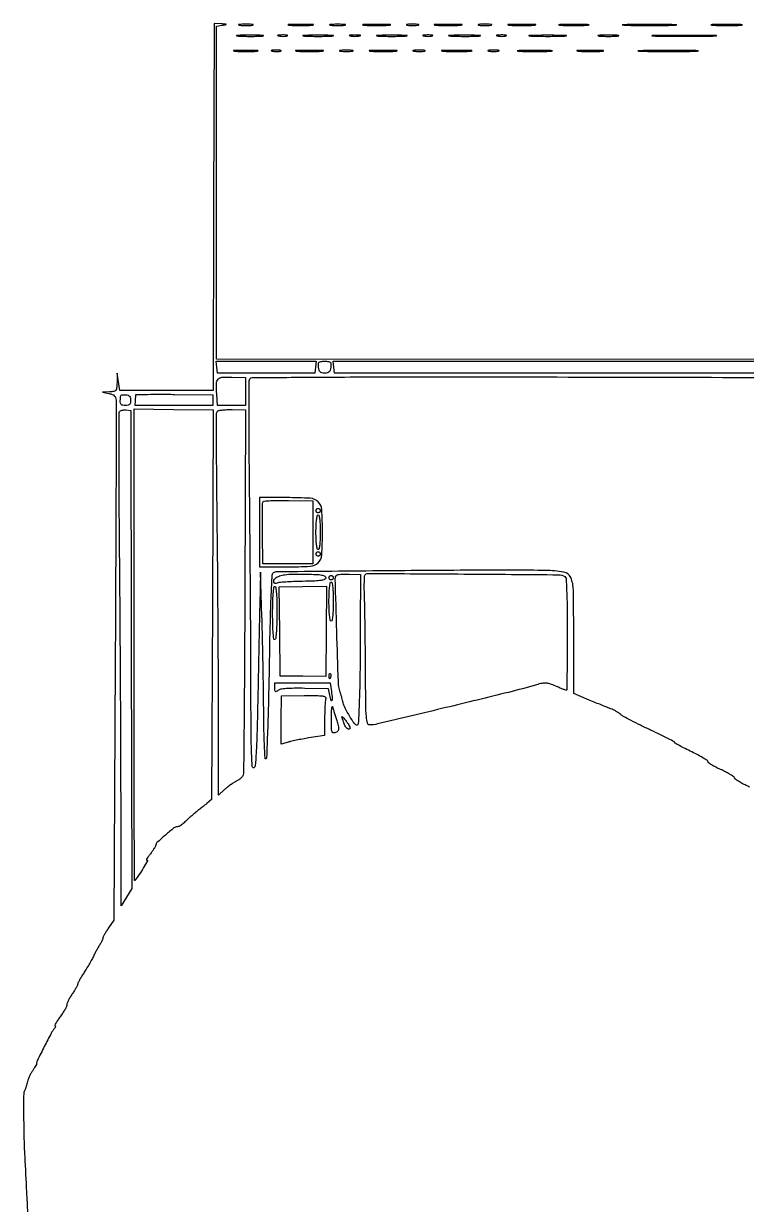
# Model space of a CAD drawing. Extents: x 22 to 1106, y 45 to 1226.
# Drawn here: x 22 to 356, y 680 to 1226 of the extents above; entities that cross this region are included whole.
import ezdxf

# ---------------------------------------------------------------- set-up
doc = ezdxf.new("R2010")
doc.units = 0

msp = doc.modelspace()

# ---------------------------------------------------------------- linework, layer by layer
for points in [[(808.540318, 1063.745449, 0.00011), (712.5, 1063.894225, -0.000049), (615.384599, 1064.032922, -0.000081), (533.378125, 1064.171414, -0.000003), (459.229601, 1064.309124, -0.021919), (458, 1064.36535, -0.141645), (457.395107, 1064.600623, -0.100554), (456.913465, 1065.151993, -0.079201), (456.603366, 1065.977107, -0.050398), (456.5, 1067), (456.5, 1069.5), (687.5, 1069.750512, 0.00006), (782.612502, 1069.865124, 0.000061), (877.375, 1070.002288, 0.000059)], [(1105.553543, 951.192188, 0.000007), (1105.45487, 1066.737187, 0.927114)], [(605.75, 1070.755327), (111, 1071), (111, 1147.933578), (111, 1224.867155), (113.75, 1225.283746, 0.001423), (115.563568, 1225.56376, 0.590063), (115.598627, 1225.660223, 0.203632), (115.421061, 1225.746318, 0.000886), (113.255647, 1225.850168), (110.011295, 1226), (109.755647, 1141.25), (109.5, 1056.5), (88, 1056.5), (66.5, 1056.5), (65.891905, 1060.5), (65.283811, 1064.5), (65.141905, 1060.25, -0.015095), (64.974549, 1057.620688, -0.142575), (64.562917, 1056.581028, -0.189952), (63.708133, 1056.074286, -0.030838), (61.75, 1055.881685), (58.5, 1055.76337), (61.5, 1055.12216, -0.040516), (62.961393, 1054.683583, -0.100158), (63.897634, 1054.080578, -0.114886), (64.450486, 1053.218398, -0.063636), (64.717749, 1051.990475, -0.02261), (64.801691, 1049.992949, -0.000038), (64.687626, 1015.321224, -0.000294), (64.533759, 976.397472, -0.000182), (64.309425, 930.656243), (63.683352, 811.812487), (61.220458, 808.183209, 0.010789), (60.264834, 806.707465, 0.012856), (59.430334, 805.274557, 0.011666), (58.78974, 804.039033, 0.07747), (58.584951, 803.377848, -0.049768), (58.448185, 802.831258, -0.022766), (58.168195, 802.150417, -0.022279), (57.805563, 801.454267, -0.028566), (57.408599, 800.850882, 0.027341), (56.899214, 800.080731, 0.006238), (56.126182, 798.721822, 0.006436), (55.273558, 797.130454, 0.006225), (54.45243, 795.5, -0.011004), (53.507569, 793.66766, -0.005906), (52.265714, 791.447074, -0.005878), (50.945127, 789.211081, -0.009162), (49.75, 787.319825, 0.008527), (48.696654, 785.657614, 0.011611), (47.807812, 784.121504, 0.008598), (47.123053, 782.819402, 0.11727), (47, 782.301959, -0.116593), (46.880597, 781.796869, -0.010312), (46.265625, 780.629611, -0.01304), (45.457498, 779.255404, -0.009792), (44.5, 777.785188, 0.015658), (43.5429, 776.277196, 0.018344), (42.734375, 774.788498, 0.017536), (42.147157, 773.493721, 0.097991), (42, 772.750056, -0.111251), (41.828231, 771.987624, -0.016032), (41.093338, 770.559476, -0.017525), (40.095295, 768.903321, -0.014176), (38.91349, 767.197003, 0.010313), (37.779476, 765.586416, 0.019361), (36.941897, 764.232869, 0.018123), (36.407148, 763.203632, 0.550766), (36.535934, 763, -0.292324), (36.710671, 762.888295, -0.172952), (36.733902, 762.632812, -0.077296), (36.560828, 762.230339, -0.03228), (36.214312, 761.75, 0.050553), (34.778071, 759.597774, 0.003948), (31.587696, 753.46282, 0.002176), (28.325605, 746.99773, 0.114793), (28.004882, 745.65437, -0.10891), (27.896131, 745.174223, -0.014912), (27.428476, 744.2525, -0.016553), (26.796714, 743.18029, -0.013306), (26.049505, 742.069524, 0.028461), (25.267399, 740.827211, 0.020289), (24.530882, 739.356908, 0.02057), (23.941465, 737.892613, 0.040563), (23.618717, 736.681649, -0.015223), (23.385937, 735.588599, -0.014535), (23.083938, 734.494593, -0.014643), (22.761096, 733.544918, -0.049189), (22.472647, 732.955741, 0.137788), (22.053601, 731.496943, 0.001823), (22.032448, 721.984634, 0.005694), (22.16042, 711.995409, 0.006616), (22.515988, 702.5, 0.000101), (23.344971, 686.215489, 0.000453), (23.841099, 676.677634, 0.00076)], [(681.003739, 342.212243, 0.000003), (681.005737, 372.389063, 0.000037)], [(357.308731, 873.225194, 0.018757), (355.604873, 874.056635, -0.017916), (353.807749, 874.929849, -0.020678), (352.163927, 875.89184, -0.020247), (350.852028, 876.811324, -0.102554), (350.269708, 877.482543, 0.113323), (349.641662, 878.176072, 0.016201), (348.024143, 879.228494, 0.017723), (345.993768, 880.361495, 0.014289), (343.738473, 881.436955, -0.013657), (341.539625, 882.482086, -0.020437), (339.685676, 883.523688, -0.016174), (338.264183, 884.465386, -0.242958), (338, 884.976973, 0.254005), (337.706866, 885.516769, 0.008527), (335.576563, 886.848699, 0.014261), (332.911889, 888.350389, 0.009231), (329.75, 889.941469, -0.005012), (326.653931, 891.466822, -0.009723), (324.217187, 892.757918, -0.007863), (322.453388, 893.77345, -0.737575), (322.5, 893.965299, 0.757276), (322.541472, 894.156995, 0.003329), (319.68125, 895.649391, 0.006273), (316.033564, 897.464418, 0.003389), (311.5, 899.611975, -0.004899), (306.770865, 901.869683, -0.006377), (302.488476, 904.034012, -0.004861), (298.950816, 905.922939, -0.056843), (297.673536, 906.822748, 0.033673), (296.775716, 907.5195, 0.017396), (295.569438, 908.272179, 0.017214), (294.270108, 908.962964, 0.02494), (293.075471, 909.474187, -0.006372), (291.560939, 910.05679, -0.001465), (289.020767, 911.079917, -0.001514), (286.100931, 912.276229, -0.001477), (283.164258, 913.5), (276.024645, 916.5), (276.012322, 942.639216, 0.003688), (275.8418, 964.370654, 0.097046), (274.639605, 970.046961, 0.255147), (271.402301, 972.606301, 0.039158), (262.936031, 973.379373, 0.004385), (234.778496, 973.492345, 0.001151), (189.651465, 973.173736, 0.000082), (138.940639, 972.69068, 0.140026), (137.294443, 972.203138, 0.241906), (136.644373, 971.093461, 0.00272), (136.200638, 962.18982, 0.005533), (135.782605, 949.637699, 0.001391), (135.384762, 929.178779, -0.001842), (135.054316, 912.939487, -0.003014), (134.640631, 899.181423, -0.000435), (134.190301, 887.002038, -0.249862), (133.840319, 886.401312, -0.570499), (133.497146, 886.581421, -0.001684), (133.206357, 892.734673, -0.005985), (132.975247, 899.980169, -0.003469), (132.862174, 908.690983, 0.001953), (132.760468, 918.91394, 0.00124), (132.565954, 930.821726, 0.001245), (132.316918, 942.510346, 0.002306), (132.047308, 952), (131.370268, 972.5), (131.042897, 957.5, 0.000192), (130.876591, 949.743741, 0.00006), (130.633161, 938.117746, 0.00006), (130.364459, 925.136176, 0.000066), (130.107763, 912.581689, -0.001911), (129.75115, 897.807994, -0.008303), (129.360856, 889.0554, -0.005737), (128.928157, 883.109329, -0.300078), (128.25, 882.248356, -0.494444), (127.555429, 882.721318, -0.005027), (127.250883, 889.554998, -0.007131), (127.0396, 900.002787, -0.001332), (126.976474, 919.166667, 0.001084), (126.92616, 937.144528, 0.000482), (126.785549, 960.854249, 0.000477), (126.588559, 985.957518, 0.000644), (126.359553, 1008.656309, -0.001231), (126.18059, 1028.730298, -0.00199), (126.138344, 1045.811873, -0.000298), (126.170189, 1060.95841, -0.138596), (126.43978, 1061.902561, -0.258149), (127.466838, 1062.479695, -0.000185), (159.655628, 1062.683063, -0.001507), (201.88853, 1062.806905, -0.000415), (268.306701, 1062.746253, -0.000268), (349.790874, 1062.560437, -0.002385), (385.67331, 1062.288225, -0.000864)], [(381.675313, 245.019063, 0.000005), (420.356538, 245.169858, 0.197897)]]:
    msp.add_lwpolyline(points, format="xyb")
for points in [[(121.767909, 1225.275269, 0.018638), (123.218327, 1225.150328, 0.01259), (124.878422, 1225.111345, 0.012695), (126.487453, 1225.154945, 0.024559), (127.767909, 1225.285474, 0.212532), (128.000181, 1225.434198, 0.556092), (127.934948, 1225.575472, 0.025342), (126.655786, 1225.668409, 0.005888), (124.5, 1225.690131, 0.005499), (122.352754, 1225.662864, 0.031761), (121.222448, 1225.564056, 0.756877), (121.205163, 1225.425738, 0.069146)], [(144.75, 1225.262758, 0.01099), (147.140095, 1225.148271, 0.006471), (150, 1225.111256, 0.006471), (152.859905, 1225.148271, 0.01099), (155.25, 1225.262758, 0.067956), (155.890618, 1225.396322, 0.813012), (155.873437, 1225.522148, 0.014551), (153.764623, 1225.608117, 0.002911), (150, 1225.630035, 0.002911), (146.235377, 1225.608117, 0.014551), (144.126563, 1225.522148, 0.813012), (144.109382, 1225.396322, 0.067956)], [(163.75, 1225.276604, 0.019375), (165.229765, 1225.150935, 0.011494), (167, 1225.110234, 0.011494), (168.770235, 1225.150935, 0.019375), (170.25, 1225.276604, 0.108536), (170.666199, 1225.423685, 0.707215), (170.635937, 1225.56145, 0.025693), (169.329566, 1225.655793, 0.005179), (167, 1225.679926, 0.005179), (164.670434, 1225.655793, 0.025693), (163.364063, 1225.56145, 0.707215), (163.333801, 1225.423685, 0.108536)], [(179.25, 1225.261012, 0.009864), (181.867693, 1225.148534, 0.005804), (185, 1225.112174, 0.005804), (188.132307, 1225.148534, 0.009864), (190.75, 1225.261012, 0.061613), (191.448108, 1225.39219, 0.829596), (191.432812, 1225.51584, 0.013058), (189.123307, 1225.600303, 0.002611), (185, 1225.621831, 0.002611), (180.876693, 1225.600303, 0.013058), (178.567188, 1225.51584, 0.829596), (178.551892, 1225.39219, 0.061613)], [(199.26375, 1225.282419, 0.022548), (200.485188, 1225.153707, 0.015659), (201.872547, 1225.114038, 0.015827), (203.209518, 1225.160023, 0.031163), (204.26375, 1225.296069, 0.248898), (204.455688, 1225.450815, 0.49082), (204.374351, 1225.596853, 0.030832), (203.29708, 1225.692368, 0.00738), (201.5, 1225.713986, 0.006817), (199.711719, 1225.684722, 0.040183), (198.780601, 1225.581582, 0.720633), (198.761725, 1225.438612, 0.075924)], [(212.25, 1225.261012, 0.009864), (214.867693, 1225.148534, 0.005804), (218, 1225.112174, 0.005804), (221.132307, 1225.148534, 0.009864), (223.75, 1225.261012, 0.061613), (224.448108, 1225.39219, 0.829596), (224.432812, 1225.51584, 0.013058), (222.123307, 1225.600303, 0.002611), (218, 1225.621831, 0.002611), (213.876693, 1225.600303, 0.013058), (211.567188, 1225.51584, 0.829596), (211.551892, 1225.39219, 0.061613)], [(232.25, 1225.283746, 0.023547), (233.502218, 1225.153981, 0.014044), (235, 1225.111902, 0.014044), (236.497782, 1225.153981, 0.023547), (237.75, 1225.283746, 0.124239), (238.112409, 1225.435926, 0.664672), (238.076562, 1225.577962, 0.03126), (236.97062, 1225.675363, 0.006336), (235, 1225.700336, 0.006336), (233.02938, 1225.675363, 0.03126), (231.923438, 1225.577962, 0.664672), (231.887591, 1225.435926, 0.124239)], [(246.25, 1225.261012, 0.009864), (248.867693, 1225.148534, 0.005804), (252, 1225.112174, 0.005804), (255.132307, 1225.148534, 0.009864), (257.75, 1225.261012, 0.061613), (258.448108, 1225.39219, 0.829596), (258.432813, 1225.51584, 0.013058), (256.123307, 1225.600303, 0.002611), (252, 1225.621831, 0.002611), (247.876693, 1225.600303, 0.013058), (245.567188, 1225.51584, 0.829596), (245.551892, 1225.39219, 0.061613)], [(269.75, 1225.259603, 0.008933), (272.595295, 1225.148924, 0.005253), (276, 1225.11315, 0.005253), (279.404705, 1225.148924, 0.008933), (282.25, 1225.259603, 0.05623), (283.005917, 1225.388651, 0.84375), (282.992188, 1225.510348, 0.011824), (280.481976, 1225.593461, 0.002363), (276, 1225.614641, 0.002363), (271.518024, 1225.593461, 0.011824), (269.007812, 1225.510348, 0.84375), (268.994083, 1225.388651, 0.05623)], [(299.75, 1225.253493, 0.004465), (304.871383, 1225.15404, 0.002621), (311, 1225.121907, 0.002621), (317.128617, 1225.15404, 0.004465), (322.25, 1225.253493, 0.028886), (323.592265, 1225.369353, 0.917402), (323.585938, 1225.478783, 0.005908), (319.068294, 1225.55347, 0.001179), (311, 1225.572488, 0.001179), (302.931706, 1225.55347, 0.005908), (298.414062, 1225.478783, 0.917402), (298.407735, 1225.369353, 0.028886)], [(340.291588, 1225.257502, 0.00796), (343.342947, 1225.148573, 0.005002), (346.911868, 1225.11374, 0.005021), (350.425385, 1225.14988, 0.009156), (353.291588, 1225.260682, 0.078783), (353.877154, 1225.38806, 0.808064), (353.857529, 1225.509731, 0.010669), (351.166435, 1225.591202, 0.002293), (346.5, 1225.61146, 0.002213), (341.842228, 1225.589703, 0.011964), (339.313779, 1225.506173, 0.875674), (339.304715, 1225.386221, 0.039068)], [(121.286513, 1220.259922, 0.009604), (123.881008, 1220.147631, 0.006105), (126.904699, 1220.11184, 0.006131), (129.873938, 1220.149357, 0.011299), (132.286513, 1220.264024, 0.099936), (132.763171, 1220.395585, 0.764402), (132.737288, 1220.521315, 0.012902), (130.449157, 1220.605233, 0.002807), (126.5, 1220.625933, 0.002694), (122.559407, 1220.603228, 0.014736), (120.431038, 1220.516725, 0.85479), (120.42035, 1220.392998, 0.045022)], [(139.761659, 1220.292739, 0.028254), (140.754739, 1220.159391, 0.020511), (141.869594, 1220.119272, 0.020826), (142.934218, 1220.169017, 0.041951), (143.761659, 1220.31292, 0.285845), (143.916221, 1220.476221, 0.417468), (143.814362, 1220.62839, 0.038992), (142.938425, 1220.726931, 0.009782), (141.5, 1220.747817, 0.008901), (140.071102, 1220.715166, 0.053901), (139.339362, 1220.605813, 0.67161), (139.319562, 1220.45659, 0.082665)], [(151.75, 1220.259603, 0.008933), (154.595295, 1220.148924, 0.005253), (158, 1220.11315, 0.005253), (161.404705, 1220.148924, 0.008933), (164.25, 1220.259603, 0.05623), (165.005917, 1220.388651, 0.84375), (164.992188, 1220.510348, 0.011824), (162.481976, 1220.593461, 0.002363), (158, 1220.614641, 0.002363), (153.518024, 1220.593461, 0.011824), (151.007812, 1220.510348, 0.84375), (150.994083, 1220.388651, 0.05623)], [(172.75, 1220.294267, 0.029693), (173.774707, 1220.159351, 0.017887), (175, 1220.115502, 0.017887), (176.225293, 1220.159351, 0.029693), (177.25, 1220.294267, 0.142433), (177.560023, 1220.453014, 0.611425), (177.517188, 1220.600334, 0.039503), (176.61149, 1220.701569, 0.008087), (175, 1220.727636, 0.008087), (173.38851, 1220.701569, 0.039503), (172.482812, 1220.600334, 0.611425), (172.439977, 1220.453014, 0.142433)], [(185.75, 1220.259603, 0.008933), (188.595295, 1220.148924, 0.005253), (192, 1220.11315, 0.005253), (195.404705, 1220.148924, 0.008933), (198.25, 1220.259603, 0.05623), (199.005917, 1220.388651, 0.84375), (198.992188, 1220.510348, 0.011824), (196.481976, 1220.593461, 0.002363), (192, 1220.614641, 0.002363), (187.518024, 1220.593461, 0.011824), (185.007812, 1220.510348, 0.84375), (184.994083, 1220.388651, 0.05623)], [(206.761659, 1220.292739, 0.028254), (207.754739, 1220.159391, 0.020511), (208.869594, 1220.119272, 0.020826), (209.934218, 1220.169017, 0.041951), (210.761659, 1220.31292, 0.285845), (210.916221, 1220.476221, 0.417468), (210.814362, 1220.62839, 0.038992), (209.938425, 1220.726931, 0.009782), (208.5, 1220.747817, 0.008901), (207.071102, 1220.715166, 0.053901), (206.339362, 1220.605813, 0.67161), (206.319562, 1220.45659, 0.082665)], [(219.291588, 1220.257502, 0.00796), (222.342947, 1220.148573, 0.005002), (225.911868, 1220.11374, 0.005021), (229.425385, 1220.14988, 0.009156), (232.291588, 1220.260682, 0.078783), (232.877154, 1220.38806, 0.808064), (232.857529, 1220.509731, 0.010669), (230.166435, 1220.591202, 0.002293), (225.5, 1220.61146, 0.002213), (220.842228, 1220.589703, 0.011964), (218.313779, 1220.506173, 0.875674), (218.304715, 1220.386221, 0.039068)], [(240.761659, 1220.292739, 0.028254), (241.754739, 1220.159391, 0.020511), (242.869594, 1220.119272, 0.020826), (243.934218, 1220.169017, 0.041951), (244.761659, 1220.31292, 0.285845), (244.916221, 1220.476221, 0.417468), (244.814362, 1220.62839, 0.038992), (243.938425, 1220.726931, 0.009782), (242.5, 1220.747817, 0.008901), (241.071102, 1220.715166, 0.053901), (240.339362, 1220.605813, 0.67161), (240.319562, 1220.45659, 0.082665)], [(256.25, 1220.256692, 0.006921), (259.778111, 1220.150439, 0.004066), (264, 1220.116103, 0.004066), (268.221889, 1220.150439, 0.006921), (271.75, 1220.256692, 0.044194), (272.680663, 1220.380523, 0.875756), (272.670312, 1220.497396, 0.009159), (269.557921, 1220.577187, 0.001828), (264, 1220.597512, 0.001828), (258.442079, 1220.577187, 0.009159), (255.329688, 1220.497396, 0.875756), (255.319337, 1220.380523, 0.044194)], [(287.75, 1220.267795, 0.014123), (289.684912, 1220.148488, 0.008335), (292, 1220.109894, 0.008335), (294.315088, 1220.148488, 0.014123), (296.25, 1220.267795, 0.084525), (296.776995, 1220.407127, 0.76997), (296.754687, 1220.538141, 0.018707), (295.047184, 1220.627723, 0.003751), (292, 1220.650586, 0.003751), (288.952816, 1220.627723, 0.018707), (287.245313, 1220.538141, 0.76997), (287.223005, 1220.407127, 0.084525)], [(313.75, 1220.252604, 0.003693), (319.781833, 1220.15575, 0.002168), (327, 1220.124459, 0.002168), (334.218167, 1220.15575, 0.003693), (340.25, 1220.252604, 0.023959), (341.828547, 1220.365425, 0.931079), (341.823438, 1220.472003, 0.004886), (336.502749, 1220.544739, 0.000974), (327, 1220.563258, 0.000974), (317.497251, 1220.544739, 0.004886), (312.176562, 1220.472003, 0.931079), (312.171453, 1220.365425, 0.023959)], [(119.783522, 1213.261596, 0.010684), (122.149439, 1213.147341, 0.00684), (124.900475, 1213.111005, 0.006873), (127.597616, 1213.149358, 0.012749), (129.783522, 1213.26633, 0.11419), (130.207311, 1213.400378, 0.736116), (130.177035, 1213.528493, 0.014373), (128.090507, 1213.613834, 0.003152), (124.5, 1213.634769, 0.003015), (120.918009, 1213.611476, 0.016608), (118.989535, 1213.523197, 0.841704), (118.977848, 1213.397252, 0.048634)], [(136.761659, 1213.292739, 0.028254), (137.754739, 1213.159391, 0.020511), (138.869594, 1213.119272, 0.020826), (139.934218, 1213.169017, 0.041951), (140.761659, 1213.31292, 0.285845), (140.916221, 1213.476221, 0.417468), (140.814362, 1213.62839, 0.038992), (139.938425, 1213.726931, 0.009782), (138.5, 1213.747817, 0.008901), (137.071102, 1213.715166, 0.053901), (136.339362, 1213.605813, 0.67161), (136.319562, 1213.45659, 0.082665)], [(148.25, 1213.261012, 0.009864), (150.867693, 1213.148534, 0.005804), (154, 1213.112174, 0.005804), (157.132307, 1213.148534, 0.009864), (159.75, 1213.261012, 0.061613), (160.448108, 1213.39219, 0.829596), (160.432812, 1213.51584, 0.013058), (158.123307, 1213.600303, 0.002611), (154, 1213.621831, 0.002611), (149.876693, 1213.600303, 0.013058), (147.567188, 1213.51584, 0.829596), (147.551892, 1213.39219, 0.061613)], [(168.25, 1213.283746, 0.023547), (169.502218, 1213.153981, 0.014044), (171, 1213.111902, 0.014044), (172.497782, 1213.153981, 0.023547), (173.75, 1213.283746, 0.124239), (174.112409, 1213.435926, 0.664672), (174.076562, 1213.577962, 0.03126), (172.97062, 1213.675363, 0.006336), (171, 1213.700336, 0.006336), (169.02938, 1213.675363, 0.03126), (167.923438, 1213.577962, 0.664672), (167.887591, 1213.435926, 0.124239)], [(182.25, 1213.261012, 0.009864), (184.867693, 1213.148534, 0.005804), (188, 1213.112174, 0.005804), (191.132307, 1213.148534, 0.009864), (193.75, 1213.261012, 0.061613), (194.448108, 1213.39219, 0.829596), (194.432812, 1213.51584, 0.013058), (192.123307, 1213.600303, 0.002611), (188, 1213.621831, 0.002611), (183.876693, 1213.600303, 0.013058), (181.567188, 1213.51584, 0.829596), (181.551892, 1213.39219, 0.061613)], [(202.26375, 1213.282419, 0.022548), (203.485188, 1213.153707, 0.015659), (204.872547, 1213.114038, 0.015827), (206.209518, 1213.160023, 0.031163), (207.26375, 1213.296069, 0.248898), (207.455688, 1213.450815, 0.49082), (207.374351, 1213.596853, 0.030832), (206.29708, 1213.692368, 0.00738), (204.5, 1213.713986, 0.006817), (202.711719, 1213.684722, 0.040183), (201.780601, 1213.581582, 0.720633), (201.761725, 1213.438612, 0.075924)], [(215.75, 1213.259603, 0.008933), (218.595295, 1213.148924, 0.005253), (222, 1213.11315, 0.005253), (225.404705, 1213.148924, 0.008933), (228.25, 1213.259603, 0.05623), (229.005917, 1213.388651, 0.84375), (228.992188, 1213.510348, 0.011824), (226.481976, 1213.593461, 0.002363), (222, 1213.614641, 0.002363), (217.518024, 1213.593461, 0.011824), (215.007812, 1213.510348, 0.84375), (214.994083, 1213.388651, 0.05623)], [(236.75, 1213.294267, 0.029693), (237.774707, 1213.159351, 0.017887), (239, 1213.115502, 0.017887), (240.225293, 1213.159351, 0.029693), (241.25, 1213.294267, 0.142433), (241.560023, 1213.453014, 0.611425), (241.517188, 1213.600334, 0.039503), (240.61149, 1213.701569, 0.008087), (239, 1213.727636, 0.008087), (237.38851, 1213.701569, 0.039503), (236.482812, 1213.600334, 0.611425), (236.439977, 1213.453014, 0.142433)], [(250.75, 1213.257493, 0.00749), (254.050504, 1213.149904, 0.004402), (258, 1213.115135, 0.004402), (261.949496, 1213.149904, 0.00749), (265.25, 1213.257493, 0.04765), (266.12224, 1213.382897, 0.86651), (266.110938, 1213.501229, 0.009912), (263.19928, 1213.582024, 0.001979), (258, 1213.602606, 0.001979), (252.80072, 1213.582024, 0.009912), (249.889062, 1213.501229, 0.86651), (249.87776, 1213.382897, 0.04765)], [(278.286513, 1213.259922, 0.009604), (280.881008, 1213.147631, 0.006105), (283.904699, 1213.11184, 0.006131), (286.873938, 1213.149357, 0.011299), (289.286513, 1213.264024, 0.099936), (289.763171, 1213.395585, 0.764402), (289.737288, 1213.521315, 0.012902), (287.449157, 1213.605233, 0.002807), (283.5, 1213.625933, 0.002694), (279.559407, 1213.603228, 0.014736), (277.431038, 1213.516725, 0.85479), (277.42035, 1213.392998, 0.045022)], [(307.308215, 1213.252356, 0.003803), (313.096309, 1213.154957, 0.002316), (319.935354, 1213.123578, 0.002321), (326.715851, 1213.155353, 0.004107), (332.308215, 1213.253467, 0.03157), (333.581812, 1213.366957, 0.915462), (333.574913, 1213.474966, 0.005066), (328.469833, 1213.547964, 0.001052), (319.5, 1213.566446, 0.001032), (310.539241, 1213.547552, 0.005396), (305.606163, 1213.473724, 0.934674), (305.601688, 1213.366596, 0.021209)], [(163.816422, 1067.257041, -0.041582), (163.539436, 1065.8762, -0.129784), (163.056732, 1065.069476, -0.141012), (162.26576, 1064.644232, -0.052623), (161, 1064.507041, -0.052355), (159.73099, 1064.636673, -0.142393), (158.941288, 1065.057181, -0.130681), (158.460126, 1065.86221, -0.041092), (158.183578, 1067.25, -0.032921), (158.106989, 1068.820101, -0.197576), (158.424304, 1069.555801, -0.171376), (159.198825, 1069.91478, -0.023644), (161, 1070, -0.023634), (162.80014, 1069.914865, -0.171057), (163.574972, 1069.556363, -0.19777), (163.892563, 1068.821859, -0.033128)], [(124.5, 1056), (124.5, 1049.5), (118, 1049.5), (111.5, 1049.5), (111.188824, 1054.869385, -0.017018), (111.069052, 1059.888817, -0.182311), (111.794592, 1061.754804, -0.198241), (113.540703, 1062.593738, -0.020634), (118.185788, 1062.664454), (124.5, 1062.5)], [(71.444444, 1051.946943, -0.050192), (71.324922, 1050.759295, -0.150054), (70.938898, 1050.050129, -0.147101), (70.215781, 1049.671533, -0.047589), (69, 1049.555556, -0.044749), (67.796114, 1049.663518, -0.14657), (67.091351, 1050.021465, -0.160007), (66.735127, 1050.685381, -0.056332), (66.666667, 1051.777778, -0.009536), (66.803696, 1053.759713, -0.16789), (67.062707, 1054.338503, -0.209706), (67.602745, 1054.569327, -0.016011), (69.222222, 1054.502046, -0.062693), (70.265979, 1054.291811, -0.13353), (70.945014, 1053.837676, -0.126394), (71.323039, 1053.083002, -0.053281)], [(109.444936, 1052), (109.444444, 1049.5), (91.5, 1049.5), (73.555556, 1049.5), (73.666667, 1051.75, -0.003586), (73.717341, 1052.645693, -0.004486), (73.777778, 1053.475989, -0.00364), (73.839762, 1054.171279, -0.034465), (73.888889, 1054.466134, -0.342533), (74.122877, 1054.654109, -0.000687), (79.173408, 1054.731852, -0.004082), (84.919366, 1054.765482, -0.002471), (91.722714, 1054.716134), (109.445428, 1054.5)], [(71.711407, 936.917091), (71.922814, 826.5), (69.46653, 822.5), (67.010247, 818.5), (66.986211, 866.5, 0.00087), (66.934632, 889.523977, 0.000394), (66.790856, 919.682149, 0.00039), (66.589287, 951.500949, 0.000534), (66.354926, 980.141359, -0.000845), (66.164136, 1005.376164, -0.00138), (66.097554, 1026.778057, -0.000144), (66.09633, 1045.899883, -0.139227), (66.331499, 1046.727359, -0.139513), (66.716091, 1047.078516, -0.049868), (67.417197, 1047.344895, -0.044704), (68.287397, 1047.497941, -0.039595), (69.20766, 1047.503091), (71.5, 1047.334182)], [(109.158228, 957.5), (108.816456, 867.5), (106.658228, 865.745958, -0.001174), (105.591446, 864.883113, -0.000463), (104.119535, 863.700541, -0.000459), (102.526849, 862.425761, -0.000574), (101.046572, 861.245958, 0.008389), (99.613028, 860.066299, 0.007453), (98.161438, 858.792563, 0.007502), (96.889601, 857.60739, 0.022719), (96.074332, 856.75, -0.043572), (95.380344, 856.07852, -0.03859), (94.55289, 855.506718, -0.040606), (93.722076, 855.109094, -0.087433), (93.027759, 854.974996, 0.16565), (91.435562, 854.403374, 0.009931), (87.459507, 851.102617, 0.008776), (83.57393, 847.623425, 0.208696), (83, 846.308271, -0.137193), (82.891639, 845.920784, -0.007483), (82.212329, 844.838067, -0.011179), (81.34582, 843.565095, -0.007898), (80.318567, 842.173242, 0.011613), (79.373413, 840.872514, 0.035336), (78.817155, 839.932878, 0.176728), (78.774985, 839.564656, 0.510659), (78.972792, 839.483185, -0.770829), (79.225451, 839.24313, -0.0094), (77.442992, 836.13882, -0.012123), (75.270688, 832.706575, -0.02324), (73.337947, 830.083333, -0.705252), (73.19882, 830.132414, -0.000015), (73.099272, 861.863397, -0.000487), (73.024272, 897.015544, -0.00029), (73, 938.855892), (73, 1048.045117), (91.25, 1047.772559), (109.5, 1047.5)], [(124.166405, 964, -0.000478), (124.007324, 931.873077, -0.000775), (123.803617, 904.561095, -0.000094), (123.579667, 880.208456, -0.064213), (123.399835, 878.910112, -0.100942), (123.043947, 878.204414, -0.038041), (122.291101, 877.387054, -0.035765), (121.311362, 876.596533, -0.036275), (120.23343, 875.957844, 0.02476), (118.989396, 875.258897, 0.012602), (117.495132, 874.265747, 0.012488), (116.002162, 873.161623, 0.01826), (114.75, 872.110641), (112, 869.625818), (111.97361, 911.562909, 0.001021), (111.921827, 930.942416, 0.000556), (111.783154, 954.742065, 0.000554), (111.588428, 978.942973, 0.000879), (111.362306, 999.665398, -0.001276), (111.182502, 1017.43588, -0.00206), (111.130378, 1032.562845, -0.000319), (111.147961, 1045.965347, -0.138787), (111.394132, 1046.828702, -0.208544), (111.947348, 1047.212093, -0.018449), (113.664045, 1047.485503, -0.021668), (115.818343, 1047.653263, -0.015134), (118.255436, 1047.663304), (124.5, 1047.5)], [(131, 991), (131, 975), (143.5, 975, 0.014182), (154.348037, 975.307763, 0.180237), (158.021103, 976.91893, 0.186879), (159.675974, 980.515091, 0.015448), (160, 991, 0.015448), (159.675974, 1001.484909, 0.186879), (158.021103, 1005.08107, 0.180237), (154.348037, 1006.692237, 0.014182), (143.5, 1007), (131, 1007)], [(155.5, 991), (155.5, 976.5), (144, 976.5), (132.5, 976.5), (132.298404, 990.423811, -0.003279), (132.255698, 995.816199, -0.005038), (132.296385, 1000.484607, -0.001858), (132.38656, 1004.490298, -0.132607), (132.574623, 1005.120743, -0.241877), (133.079936, 1005.42542, -0.004686), (136.209066, 1005.608911, -0.010177), (139.939701, 1005.716557, -0.006509), (144.276219, 1005.696932), (155.5, 1005.5)], [(159, 1001, -0.099038), (158.923658, 1000.618362, -0.097945), (158.70625, 1000.29375, -0.097945), (158.381638, 1000.076342, -0.099038), (158, 1000, -0.099038), (157.618362, 1000.076342, -0.097945), (157.29375, 1000.29375, -0.097945), (157.076342, 1000.618362, -0.099038), (157, 1001, -0.099038), (157.076342, 1001.381638, -0.097945), (157.29375, 1001.70625, -0.097945), (157.618362, 1001.923658, -0.099038), (158, 1002, -0.099038), (158.381638, 1001.923658, -0.097945), (158.70625, 1001.70625, -0.097945), (158.923658, 1001.381638, -0.099038)], [(159, 991, -0.010616), (158.932089, 987.801826, -0.020476), (158.71875, 985.25, -0.01702), (158.413821, 983.340974, -0.358912), (158, 983, -0.358912), (157.586179, 983.340974, -0.01702), (157.28125, 985.25, -0.020476), (157.067911, 987.801826, -0.010616), (157, 991, -0.010616), (157.067911, 994.198174, -0.020476), (157.28125, 996.75, -0.01702), (157.586179, 998.659026, -0.358912), (158, 999, -0.358912), (158.413821, 998.659026, -0.01702), (158.71875, 996.75, -0.020476), (158.932089, 994.198174, -0.010616)], [(159, 981, -0.099038), (158.923658, 980.618362, -0.097945), (158.70625, 980.29375, -0.097945), (158.381638, 980.076342, -0.099038), (158, 980, -0.099038), (157.618362, 980.076342, -0.097945), (157.29375, 980.29375, -0.097945), (157.076342, 980.618362, -0.099038), (157, 981, -0.099038), (157.076342, 981.381638, -0.097945), (157.29375, 981.70625, -0.097945), (157.618362, 981.923658, -0.099038), (158, 982, -0.099038), (158.381638, 981.923658, -0.097945), (158.70625, 981.70625, -0.097945), (158.923658, 981.381638, -0.099038)], [(161.5, 970, -0.294379), (160.999181, 969.223078, -0.06771), (159.431779, 968.754635, -0.029766), (156.489987, 968.472282, -0.004875), (150.769566, 968.321109, 0.004959), (146.589088, 968.209935, 0.007251), (142.911997, 968.022213, 0.003898), (139.820573, 967.795184, 0.11867), (139.088664, 967.554797, -0.187685), (138.20146, 967.391041, -0.262288), (137.598528, 967.900485, -0.183908), (137.605908, 968.880817, -0.130147), (138.26101, 969.779085, -0.087029), (140.134438, 970.822625, -0.050794), (142.642813, 971.418145, -0.030063), (146.364811, 971.684678, -0.007394), (152.5, 971.663774, -0.006176), (157.222597, 971.519466, -0.034989), (159.722704, 971.236126, -0.080518), (161.050627, 970.761171, -0.27316)], [(165, 970, -0.099038), (164.923658, 969.618362, -0.097945), (164.70625, 969.29375, -0.097945), (164.381638, 969.076342, -0.099038), (164, 969, -0.099038), (163.618362, 969.076342, -0.097945), (163.29375, 969.29375, -0.097945), (163.076342, 969.618362, -0.099038), (163, 970, -0.099038), (163.076342, 970.381638, -0.097945), (163.29375, 970.70625, -0.097945), (163.618362, 970.923658, -0.099038), (164, 971, -0.099038), (164.381638, 970.923658, -0.097945), (164.70625, 970.70625, -0.097945), (164.923658, 970.381638, -0.099038)], [(177.484841, 963, -0.001131), (177.351905, 930.135801, -0.006863), (177.010948, 913.117361, -0.006369), (176.518544, 902.534363, -0.614582), (175.426912, 902.060658, -0.076933), (174.015096, 903.655791, -0.01388), (171.961006, 907.057889, -0.01422), (170.098806, 910.57458, -0.070979), (169.405084, 912.690349, 0.019311), (169.26158, 913.351509, 0.003986), (168.954795, 914.503242, 0.004185), (168.576377, 915.835954, 0.003931), (168.167932, 917.190349, -0.066472), (167.362862, 921.936961, -0.001479), (166.612086, 945.170178, -0.000572), (165.923057, 969.59616, -0.205954), (166.581167, 971.247834, -0.169967), (167.022222, 971.460171, -0.01046), (168.494597, 971.594597, -0.014581), (170.29171, 971.668264, -0.010223), (172.317434, 971.650768), (177.5, 971.5)], [(271.858432, 970.587494, -0.243105), (272.431014, 969.632855, -0.005123), (272.732199, 963.961968, -0.008251), (272.940614, 956.04359, -0.002453), (273, 943.940983, -0.001507), (272.970027, 933.993914, -0.002513), (272.877478, 925.620164, -0.000255), (272.753865, 918.168061, -0.409215), (272.582905, 918, -0.091586), (272.28891, 918.054307, -0.002125), (270.967199, 918.566304, -0.004653), (269.421986, 919.1891, -0.00313), (267.668336, 919.927843, 0.018995), (265.014058, 920.948107, 0.064252), (263.197982, 921.317492, 0.067694), (261.398202, 921.204225, 0.022682), (258.83543, 920.567858, -0.0117), (245.876851, 917.046303, -0.001394), (216.979035, 910.000238, -0.0004), (185.479637, 902.439477, -0.058785), (181.75, 901.999831, -0.344912), (180.731683, 902.797302, -0.041701), (180.250308, 905.803, -0.016218), (179.995225, 911.728911, -0.001424), (179.879001, 926.75, 0.001104), (179.806871, 936.914193, 0.001134), (179.690302, 946.988012, 0.001096), (179.550216, 955.726157, 0.004798), (179.406535, 960.890042, -0.006035), (179.31363, 964.555314, -0.008731), (179.327204, 967.795034, -0.005116), (179.413653, 970.50554, -0.128566), (179.630022, 971.210381, -0.261534), (181.051357, 971.99725, -0.000189), (225.329303, 971.714961, -0.00031), (269.067223, 971.392485, -0.137248)], [(139, 954.059017, -0.007251), (138.930785, 949.286748, -0.012614), (138.716124, 945.332343, -0.007579), (138.414737, 942.156404, -0.230836), (138, 941.5, -0.540264), (137.549537, 941.710476, -0.014869), (137.257603, 944.276419, -0.015427), (137.058974, 948.042119, -0.005462), (137, 953.440983, -0.006137), (137.063986, 958.653959, -0.013728), (137.269906, 962.610246, -0.008775), (137.561745, 965.609279, -0.381046), (138, 966, -0.37904), (138.435805, 965.614196, -0.009504), (138.729064, 962.764754, -0.014376), (138.935655, 958.998657, -0.006513)], [(165, 959, -0.009164), (164.933283, 955.360273, -0.018502), (164.722222, 952.5, -0.014491), (164.420765, 950.35519, -0.365646), (164, 950, -0.365646), (163.579235, 950.35519, -0.014491), (163.277778, 952.5, -0.018502), (163.066717, 955.360273, -0.009164), (163, 959, -0.009164), (163.066717, 962.639727, -0.018502), (163.277778, 965.5, -0.014491), (163.579235, 967.64481, -0.365646), (164, 968, -0.365646), (164.420765, 967.64481, -0.014491), (164.722222, 965.5, -0.018502), (164.933283, 962.639727, -0.009164)], [(163.683114, 923.8125, -0.054073), (163.461564, 923.395823, -0.470617), (163.279315, 923.37858, -0.168741), (163.137993, 923.670344, -0.018894), (163.078947, 924.416667, -0.028489), (163.089945, 925.112848, -0.077125), (163.200665, 925.592839, -0.208169), (163.385309, 925.77538, -0.296942), (163.604167, 925.729167, -0.126455), (163.797407, 925.402231, -0.060344), (163.876576, 924.916927, -0.05415), (163.839148, 924.359369, -0.051402)], [(164.122777, 917.5, -0.011119), (164.532239, 914.42116, -0.120981), (164.370201, 913.189537, -0.722605), (163.998384, 913.208994, -0.017413), (163.413832, 915.680841), (162.813775, 918.681127), (151.82604, 918.895911, 0.007334), (146.929421, 918.919796, 0.01692), (143.252811, 918.759296, 0.018351), (140.577098, 918.4525, 0.136301), (139.419153, 917.932903, -0.040548), (138.674151, 917.410351, -0.317677), (138.275455, 917.444149, -0.201148), (138.047868, 917.887741, -0.019275), (138.000118, 919.127555), (138.000235, 921.5), (150.750118, 921.5), (163.5, 921.5)], [(161.540203, 914.244172, 0.070663), (161.327781, 913.317406, 0.006449), (161.158685, 910.950653, 0.008244), (161.039459, 908.109527, 0.006363), (161, 905.009029), (161, 897.181634), (153.75, 895.989257, 0.004726), (150.772657, 895.470639, 0.004804), (147.821875, 894.898504, 0.004677), (145.266016, 894.352468, 0.019692), (143.75, 893.950459), (141, 893.104039), (141.003568, 904.30202), (141.007136, 915.5), (151.543771, 915.575959, -0.004451), (157.188093, 915.566407, -0.030473), (159.959633, 915.367848, -0.088085), (161.274589, 914.949293, -0.38021)], [(166.562331, 904.061251, -0.01259), (167.251439, 901.747986, -0.057017), (167.462067, 900.358435, -0.111998), (167.291746, 899.456003, -0.149982), (166.753615, 898.826564, -0.106072), (165.310279, 898.29259, -0.343686), (164.480425, 898.766728, -0.09378), (164.115072, 900.545155, -0.007901), (164.116001, 905.25, -0.00604), (164.190629, 907.907057, -0.016467), (164.327975, 909.782812, -0.061906), (164.498451, 910.511959, -0.7486), (164.674717, 910.5, 0.013248), (164.938272, 909.442907, 0.003585), (165.411824, 907.783618, 0.003626), (165.976693, 905.907334, 0.003756)], [(172.597338, 900.264004, -0.291992), (171.872836, 900.104113, -0.132205), (171.044131, 900.688091, -0.069852), (170.203861, 902.044662, -0.032169), (169.488393, 904, -0.00447), (169.007265, 905.688951, -0.55879), (169.131947, 905.822639, -0.174569), (169.422703, 905.646548, -0.001687), (170.990003, 903.697338, -0.02327), (171.801747, 902.577696, -0.035747), (172.385335, 901.532698, -0.039638), (172.704914, 900.680082, -0.272666)]]:
    msp.add_lwpolyline(points, format="xyb", close=True)
for points in [[(156.816422, 1067.25), (156.5, 1064.5), (134, 1064.5), (111.5, 1064.5), (111.183578, 1067.25), (110.867155, 1070), (134, 1070), (157.132845, 1070)], [(446.816422, 1067.25), (446.5, 1064.5), (306, 1064.5), (165.5, 1064.5), (165.183578, 1067.25), (164.867155, 1070), (306, 1070), (447.132845, 1070)], [(161.681849, 945.255725), (161.5, 924.449483), (151, 924.474742), (140.5, 924.5), (140.250726, 945.145612), (140.001451, 965.791223), (150.932575, 965.926595), (161.863699, 966.061968)]]:
    msp.add_lwpolyline(points, close=True)

doc.saveas('drawing.dxf')
